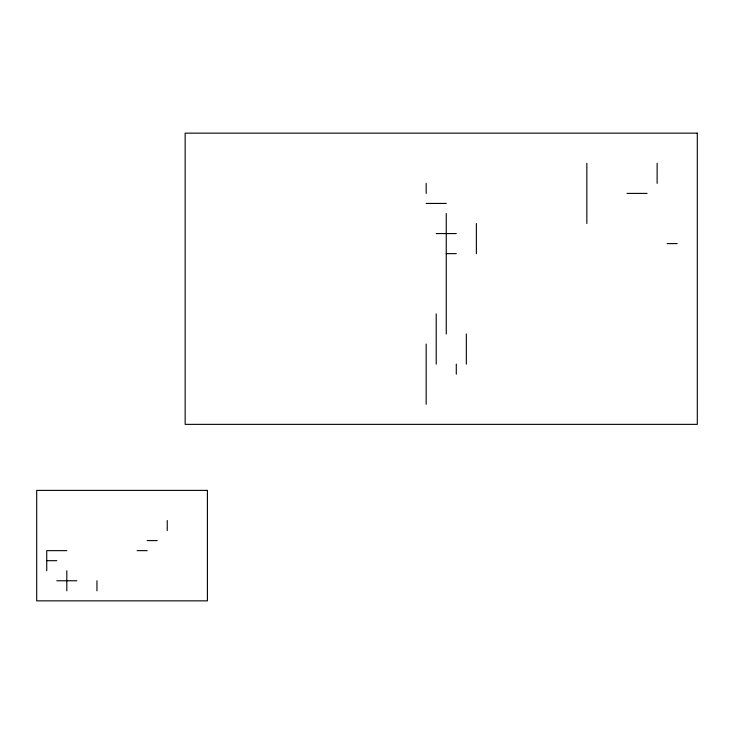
<?xml version="1.0" encoding="UTF-8"?>
<svg xmlns="http://www.w3.org/2000/svg" width="734" height="734" viewBox="0 0 734 734"><rect width="100%" height="100%" fill="white"/><g stroke="black" fill="none" stroke-linecap="round" stroke-linejoin="round"><path stroke-width="1.1" d="M627.01 193.4L647.094 193.4M426.17 203.437L446.254 203.437M436.207 233.568L456.291 233.568M667.178 243.605L677.216 243.605M446.254 253.652L456.291 253.652M147.158 540.6L157.204 540.6M66.822 550.647L46.737 550.647L46.737 570.731M137.12 550.647L147.158 550.647M46.737 560.684L56.784 560.684M56.784 580.768L76.868 580.768M657.132 163.269L657.132 183.353M586.842 163.269L586.842 223.521M476.375 223.521L476.375 253.652M466.338 333.988L466.338 364.11M456.291 364.11L456.291 374.156M446.254 213.484L446.254 333.988M436.207 313.904L436.207 364.11M426.17 183.353L426.17 193.4M426.17 344.026L426.17 404.278M167.242 520.516L167.242 530.563M96.952 580.768L96.952 590.815M66.822 570.731L66.822 590.815M697.3 133.148L185.161 133.148L185.161 424.362L697.3 424.362L697.3 133.148M207.41 490.395L36.7 490.395L36.7 600.852L207.41 600.852L207.41 490.395"/></g></svg>
